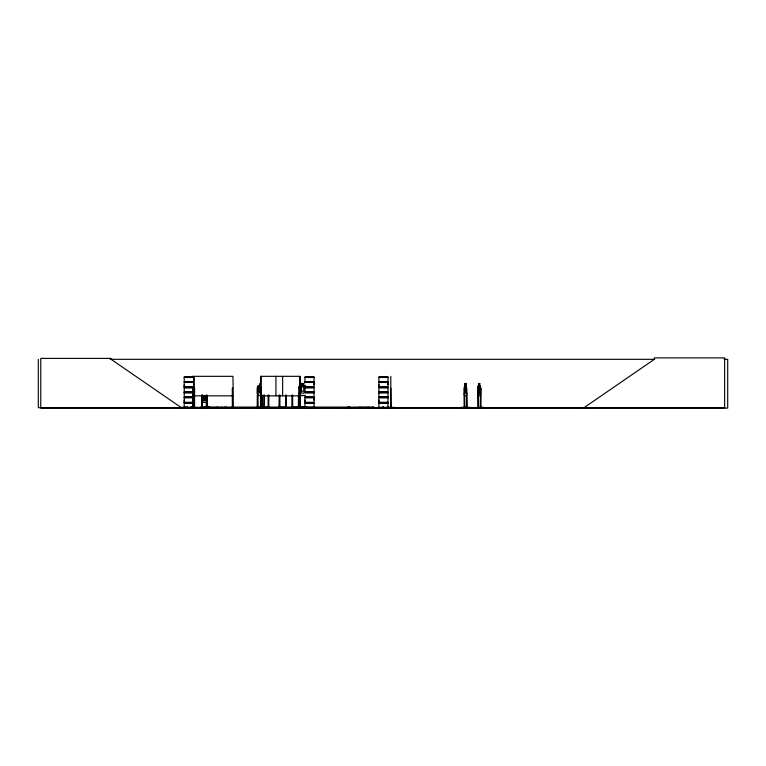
<?xml version="1.0" encoding="UTF-8"?>
<svg xmlns="http://www.w3.org/2000/svg" width="766" height="766" viewBox="0 0 766 766"><rect width="100%" height="100%" fill="white"/><g stroke="black" fill="none" stroke-linecap="round" stroke-linejoin="round"><path stroke-width="1.15" d="M193.348 402.284L184.223 402.284L184.233 400.043M193.348 386.926L184.223 386.926L184.233 384.685M304.935 402.284L304.935 397.793L314.07 397.793L314.06 402.284L304.935 402.284L304.945 400.043M314.06 400.043L314.06 397.793M314.06 384.685L314.06 382.445L304.935 382.445M388.017 402.284L378.883 402.284L378.892 400.043M378.883 386.926L378.883 382.445L388.017 382.445L388.008 386.926L378.883 386.926L378.892 384.685M388.008 384.685L388.008 382.445M257.539 407.34L268.09 407.196M387.28 407.694L387.337 406.995M388.017 403.184L378.883 403.184L378.883 407.512L394.605 407.608L380.175 407.646M466.465 395.553L466.829 393.169M480.244 395.476L480.627 386.715L479.707 385.873M480.598 393.159L480.263 395.553L478.271 395.553M193.348 403.184L184.223 403.184L184.194 407.522M181.303 407.34L209.616 407.34L199.198 407.608M460.912 407.34L470.391 407.34M474.585 407.694L484.189 407.34M206.561 400.235L207.193 397.841L206.619 400.235L202.636 400.235L202.119 397.841L202.693 400.235M207.136 395.696L206.581 402.313L202.731 402.313L202.291 399.996L202.751 402.399L206.676 402.399M206.619 402.399L207.193 399.996M203.287 396.788L203.804 397.008L204.417 395.447M464.225 407.704L464.282 386.725L465.134 385.873M478.338 395.553L478.348 385.873M478.108 386.763L478.367 385.949M184.194 392.173L193.358 392.393M193.942 407.646L194.047 388.19M257.204 407.646L257.347 388.19L258.008 388.19L258.085 407.704M260.488 407.656L260.679 376.326L299.726 376.326L299.765 407.704L299.803 406.995M261.216 407.665L261.33 388.19M291.961 395.074L291.894 407.301M206.236 395.907L205.403 397.832L203.842 397.832L203.009 395.907M465.086 385.949L464.656 391.235L465.086 393.159L465.872 393.159L466.303 386.753L465.9 383.469L465.058 383.469L465.086 385.949L465.134 383.469M478.884 385.949L478.463 391.235L478.884 393.159L479.679 393.159L479.775 383.469L478.855 383.469L478.961 385.949M299.133 407.704L299.133 386.753L299.841 385.873L301.478 385.873L301.478 383.469L303.882 383.469L303.796 385.949L305.002 386.753L305.002 391.235L303.796 393.159L301.555 393.159L300.358 391.235M299.152 386.763L299.879 385.949L305.395 385.949M584.018 407.704L654.336 359.311L654.336 357.885L724.646 357.885L724.646 407.704L38.3 407.704L38.3 359.311M259.789 383.469L259.865 385.949L258.669 386.753L258.669 391.235L259.865 393.159M279.025 407.656L279.207 395.074M298.587 407.656L298.548 406.995M304.935 407.512L304.935 403.184L314.07 403.184L314.07 407.512L304.906 407.694M110.189 359.311L654.7 359.311M724.109 359.311L727.7 359.311L727.7 408.115L40.77 408.115L40.77 358.392L111.089 358.392L111.089 359.311L181.398 407.704M192.63 376.326L193.788 376.326L193.75 407.704M184.213 377.035L193.358 377.035M304.925 377.035L314.079 377.035M378.873 377.035L388.027 377.035M193.358 377.198L184.213 377.207L184.233 381.545L193.348 381.545M184.233 377.485L193.338 377.485M304.945 377.485L314.06 377.485M378.892 377.485L388.008 377.485M184.156 381.851L193.415 381.851M304.868 381.851L314.127 381.851M378.825 381.851L388.084 381.851M184.156 382.129L193.415 382.129M304.868 382.129L314.127 382.129M378.825 382.129L388.084 382.129M193.348 382.445L184.223 382.445L184.223 386.926M303.796 383.546L301.555 383.546L301.555 385.949L300.358 386.753L300.368 407.704L300.454 406.995M465.086 383.546L465.948 383.546M478.884 383.546L479.746 383.546M465.221 383.948L465.738 383.948L465.221 384.752M259.789 385.873L258.152 385.873L257.386 386.725L257.386 393.169L258.132 395.553L260.383 395.553M303.882 385.873L305.433 385.873M465.9 385.873L466.532 385.873M478.271 385.873L478.932 385.873M258.19 385.949L259.865 385.949M464.493 385.949L466.513 385.949M478.29 385.949L480.32 385.949M478.003 386.725L478.061 407.704L478.587 406.995M304.935 386.926L314.07 386.926L314.07 382.445M184.156 387.242L193.415 387.242M304.868 387.242L314.127 387.242M378.825 387.242L388.084 387.242M184.156 387.519L193.415 387.519M304.868 387.519L314.127 387.519M378.825 387.519L388.084 387.519M193.348 387.835L184.223 387.835L184.223 392.154L193.358 392.163M304.935 387.835L314.07 387.835L314.07 392.154L304.849 392.278L314.079 392.393M388.017 387.835L378.883 387.835L378.883 392.154L388.008 392.039L378.873 392.163M193.769 388.19L194.621 388.19L194.545 407.704M232.988 388.19L232.318 388.19L232.328 407.704M260.679 388.19L261.35 388.19L261.426 407.704M299.027 388.19L299.726 388.19M300.377 388.19L300.119 407.704M390.813 388.19L391.062 407.704M464.263 388.19L464.531 407.704L464.397 406.995M478.061 388.19L478.329 407.704M184.233 392.039L193.338 392.039M304.945 392.039L314.06 392.039M378.873 392.393L388.027 392.345M193.358 392.546L184.213 392.546L184.233 396.893L193.348 396.893M304.925 392.556L314.079 392.575L314.06 396.893L304.935 396.893M388.027 392.556L378.873 392.575L378.892 396.893L388.017 396.893M184.233 392.834L193.338 392.834M304.945 392.834L314.06 392.834M378.892 392.834L388.008 392.834M464.206 393.169L464.541 395.553L466.542 395.553M260.402 395.476L258.19 395.476L257.462 393.159M299.879 395.476L305.395 395.476M464.493 395.476L466.513 395.476M478.29 395.476L480.32 395.476M305.452 395.553L299.812 395.553L299.075 393.169M192.63 395.85L193.788 395.85M193.951 395.85L232.979 395.85M260.679 395.85L299.726 395.85M184.156 397.209L193.415 397.209M304.868 397.209L314.127 397.209M378.825 397.209L388.084 397.209M184.156 397.487L193.415 397.487M304.868 397.487L314.127 397.487M378.825 397.487L388.084 397.487M193.348 397.793L184.223 397.793L184.223 402.284M388.017 397.793L378.883 397.793L378.883 402.284M184.156 402.59L193.415 402.59M304.868 402.59L314.127 402.59M378.825 402.59L388.084 402.59M184.156 402.868L193.415 402.868M304.868 402.868L314.127 402.868M378.825 402.868L388.084 402.868M193.702 406.995L194.698 406.995L194.775 407.704M464.215 406.995L464.79 406.995M467.097 406.995L466.542 407.704L466.571 388.19L466.906 407.704M480.311 406.995L480.895 406.995M209.932 407.301L212.239 407.704M212.728 407.301L215.16 407.704M215.658 407.301L218.253 407.301M221.518 407.301L223.825 407.704M225.013 407.301L224.524 407.704M279.944 407.196L285.632 407.196M292.698 407.196L305.462 407.196M347.065 407.301L349.497 407.301M359.694 407.301L356.65 407.704M360.192 407.301L360.748 407.704M361.226 407.301L363.534 407.704M364.022 407.301L366.454 407.704M366.962 407.301L369.547 407.301M372.812 407.301L375.12 407.704M209.616 407.34L199.227 407.704M304.945 407.388L314.06 407.388M378.892 407.388L394.605 407.34M204.675 398.684L204.742 399M306.343 407.646L306.199 406.995L306.122 407.704M300.157 407.656L300.119 376.326M299.554 407.656L299.621 406.995M299.247 407.646L299.209 406.995M269.029 407.656L268.904 406.995M264.691 407.656L264.586 406.995M391.1 407.704L391.148 406.995L390.861 407.694M190.734 407.646L190.906 406.995M233.333 407.694L232.979 376.326L193.951 376.326L193.961 407.704M205.001 395.447L205.633 397.008L206.121 396.788M480.33 385.873L480.579 407.704M466.456 385.873L466.781 407.704M480.847 407.704L480.837 388.19L480.339 407.704M480.703 406.995L480.627 407.704M478.539 395.074L478.568 407.704M478.405 406.995L478.405 407.704M467.049 406.995L467.078 407.704M465.977 383.469L465.948 385.949M464.742 395.074L464.761 407.704M390.813 376.326L390.804 407.704M387.989 388.19L387.989 407.704M387.807 406.995L387.855 407.704M387.634 406.995L387.692 407.704M387.529 406.995L387.472 407.704M383.46 406.995L383.517 407.704M383.335 407.704L383 406.995M382.847 407.704L382.818 406.995L382.761 407.704M376.307 407.704L375.819 407.704M373.971 407.704L373.971 407.1L200.682 407.1L200.682 407.704M372.736 407.1L372.736 407.704M372.333 407.704L370.055 407.704M354.581 407.704L352.867 407.704M352.484 407.704L350.206 407.704M349.564 407.1L349.497 407.704M348.339 407.1L348.339 407.704M346.577 407.704L346.06 407.704M345.782 407.704L342.785 407.704M305.615 407.704L305.615 406.995L305.462 407.704M299.209 386.715L299.209 393.169M298.989 406.995L298.951 407.704M298.472 395.074L298.395 407.704M292.622 395.074L292.698 407.704M292.545 406.995L292.545 407.704M292.038 406.995L292.038 407.704M286.446 406.995L286.446 407.704M286.369 395.074L286.293 407.704M285.785 406.995L285.785 407.704M285.708 395.074L285.632 407.704M282.635 376.326L282.635 395.85M279.868 395.074L279.944 407.704M279.791 406.995L279.791 407.704M279.284 406.995L279.284 407.704M275.923 376.326L275.923 395.85M268.828 395.074L268.828 407.704M268.244 406.995L268.244 407.704M268.167 395.074L268.09 407.704M264.509 395.074L264.433 407.704M263.925 406.995L263.925 407.704M263.849 395.074L263.772 407.704M262.326 395.074L262.403 407.704M262.25 406.995L262.25 407.704M261.666 395.074L261.666 407.704L261.589 406.995M261.072 376.326L261.072 407.704L261.005 406.995M260.766 406.995L260.756 407.704M260.268 383.948L260.268 384.752M259.865 386.753L259.865 391.235M257.931 406.995L257.931 407.704M257.424 406.995L257.424 407.704M232.912 406.995L232.921 407.704M232.242 406.995L232.251 407.704M226.324 407.1L226.324 407.704M225.089 407.1L225.013 407.704M221.039 407.704L218.76 407.704M207.251 395.706L207.251 400.005M207.021 395.074L207.021 407.704M206.839 399.67L206.839 407.704M206.638 406.995L206.753 407.704M206.552 395.074L206.504 407.704M206.351 395.83L205.518 399.996L203.957 399.996L203.124 395.83M206.37 401.968L206.322 407.704M205.518 395.83L205.518 398.071L203.957 398.071L203.957 395.83M202.492 406.995L202.492 407.704M202.444 395.074L202.387 407.704M202.176 395.696L202.176 400.005M202.262 400.819L202.157 407.704M201.975 395.074L202.08 407.704M201.927 406.995L201.898 407.704M201.793 395.074L201.707 407.704M192.908 395.237L192.917 407.704M192.659 388.19L192.659 407.704M191.653 406.995L191.759 407.704M191.5 406.995L191.538 407.704M190.983 406.995L190.983 407.704M187.392 406.995L187.411 407.704M187.153 406.995L187.134 407.704M187.124 406.995L187.115 407.704M186.894 406.995L186.875 407.704M185.133 406.995L185.142 407.704M184.616 406.995L184.654 407.704M184.472 406.995L184.434 407.704L184.328 406.995M296.586 407.608L303.91 407.301L296.586 407.704M314.079 377.207L304.925 377.198L304.945 381.545L314.07 381.545L314.07 377.217M388.027 377.198L378.873 377.217L378.892 381.545L388.017 381.545L388.017 377.217M303.393 383.948L301.957 383.948L301.957 384.752L303.393 384.752L303.393 383.948M479.535 383.948L479.028 384.752L479.535 383.948M303.796 386.753L301.555 386.753L301.555 391.235L303.796 391.235L303.796 386.753M465.872 386.753L465.086 386.753L465.086 391.235L465.872 391.235L465.872 386.753M479.679 386.753L478.884 386.753L478.884 391.235L479.679 391.235L479.679 386.753M184.912 407.704L184.96 406.995L184.903 407.704"/></g></svg>
